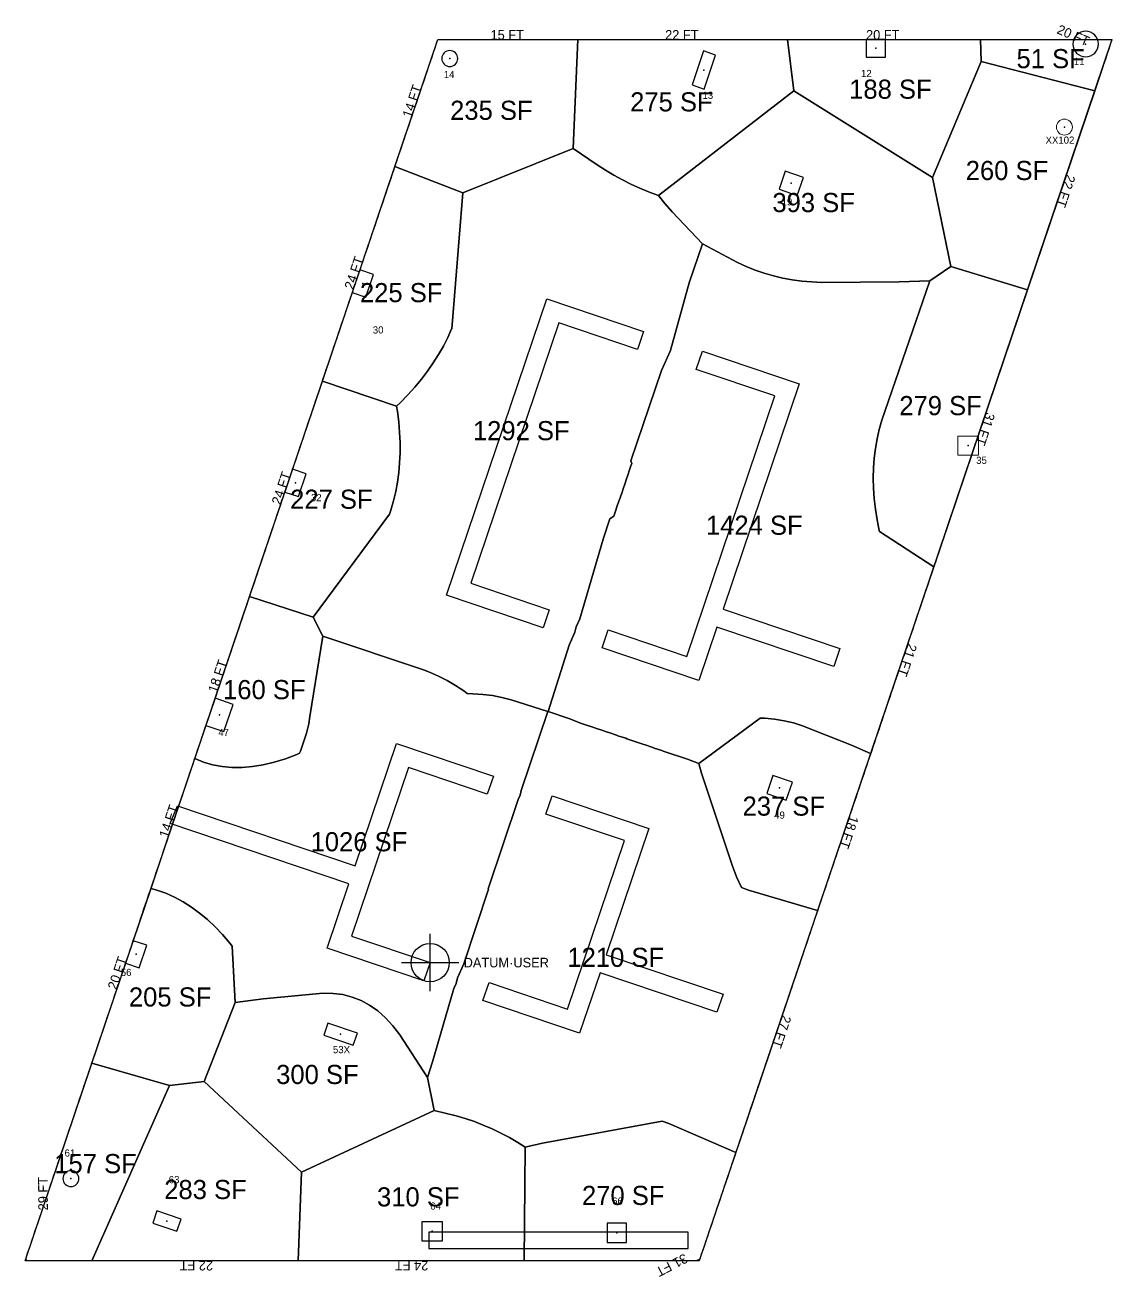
# Model space of a CAD drawing. Header units: metres. Extents: x 29 to 12657, y -13 to 49076.
# Drawn here: x 10664 to 12027, y 24039 to 25609 of the extents above; entities that cross this region are included whole.
import ezdxf
from ezdxf.enums import TextEntityAlignment as Align

# ---------------------------------------------------------------- set-up
doc = ezdxf.new("R2010")
doc.units = ezdxf.units.M
for name, color, linetype in [('BEAM', 2, 'Continuous'), ('FLOOR_8_AREA_LABELS', 3, 'Continuous'), ('FLOOR_8_BOUNDARY', 5, 'Continuous'), ('FLOOR_8_COLUMNS', 7, 'Continuous'), ('FLOOR_8_DATUM', 4, 'Continuous'), ('FLOOR_8_FASCADE_COLUMNS', 30, 'Continuous'), ('FLOOR_8_FASCADE_WALLS', 4, 'Continuous'), ('FLOOR_8_LARGE_TRIBUTARY', 6, 'Continuous'), ('FLOOR_8_TRIBUTARY_COL_0', 2, 'Continuous'), ('FLOOR_8_TRIBUTARY_COL_1', 2, 'Continuous'), ('FLOOR_8_TRIBUTARY_COL_10', 2, 'Continuous'), ('FLOOR_8_TRIBUTARY_COL_11', 2, 'Continuous'), ('FLOOR_8_TRIBUTARY_COL_12', 2, 'Continuous'), ('FLOOR_8_TRIBUTARY_COL_13', 2, 'Continuous'), ('FLOOR_8_TRIBUTARY_COL_14', 2, 'Continuous'), ('FLOOR_8_TRIBUTARY_COL_15', 2, 'Continuous'), ('FLOOR_8_TRIBUTARY_COL_16', 2, 'Continuous'), ('FLOOR_8_TRIBUTARY_COL_2', 2, 'Continuous'), ('FLOOR_8_TRIBUTARY_COL_3', 2, 'Continuous'), ('FLOOR_8_TRIBUTARY_COL_4', 2, 'Continuous'), ('FLOOR_8_TRIBUTARY_COL_5', 2, 'Continuous'), ('FLOOR_8_TRIBUTARY_COL_6', 2, 'Continuous'), ('FLOOR_8_TRIBUTARY_COL_7', 2, 'Continuous'), ('FLOOR_8_TRIBUTARY_COL_8', 2, 'Continuous'), ('FLOOR_8_TRIBUTARY_COL_9', 2, 'Continuous'), ('FLOOR_8_WALL_TRIBUTARY_33', 1, 'Continuous'), ('FLOOR_8_WALL_TRIBUTARY_34', 1, 'Continuous'), ('FLOOR_8_WALL_TRIBUTARY_35', 1, 'Continuous'), ('FLOOR_8_WALL_TRIBUTARY_36', 1, 'Continuous'), ('SLAB-RESIDENTIAL', 6, 'Continuous'), ('WALL', 4, 'Continuous')]:
    doc.layers.add(name, color=color, linetype=linetype)
doc.layers.add('COL-IDEN', color=171, linetype='Continuous', lineweight=30)
doc.layers.add('COLS', color=52, linetype='Continuous', lineweight=20)

msp = doc.modelspace()

# ---------------------------------------------------------------- linework, layer by layer
at = {"layer": 'BEAM'}
msp.add_lwpolyline([(11495.6, 24094.9), (11170.5, 24094.9), (11170.5, 24074.6), (11495.6, 24074.6)], close=True, dxfattribs=at)
at = {"layer": 'COLS', "lineweight": 30}
for points in [[(12010.2, 25585.2, 0.414214), (11994.2, 25601.2, 0.414214), (11978.2, 25585.2, 0.414214), (11994.2, 25569.2, 0.414214)], [(11206.6, 25567, 0.414214), (11196.6, 25577, 0.414214), (11186.6, 25567, 0.414214), (11196.6, 25557, 0.414214)], [(10731.5, 24162.2, 0.414214), (10721.5, 24172.2, 0.414214), (10711.5, 24162.2, 0.414214), (10721.5, 24152.2, 0.414214)]]:
    msp.add_lwpolyline(points, format="xyb", close=True, dxfattribs=at)
at = {"layer": 'COLS'}
for points in [[(11982.6, 25596.2), (11982, 25595.5)], [(11984.6, 25597.9), (11984, 25597.5)], [(11986.7, 25599.3), (11986.2, 25599.1)], [(12002.2, 25599.1), (12001.7, 25599.3)], [(12004.5, 25597.5), (12003.9, 25597.9)], [(12006.4, 25595.5), (12005.8, 25596.2)], [(11979.6, 25591.7), (11979.2, 25590.7)], [(11980.9, 25594.1), (11980.4, 25593.2)], [(12008, 25593.2), (12007.5, 25594.1)], [(12009.2, 25590.7), (12008.8, 25591.7)], [(11833.9, 25069.5), (11859.9, 25069.5), (11859.9, 25093.5), (11833.9, 25093.5)], [(11829.7, 25080.4), (11829.7, 25080.4), (11829.7, 25080.3)]]:
    msp.add_lwpolyline(points, close=True, dxfattribs=at)
at = {"layer": 'COLS', "lineweight": 30}
for points in [[(11719.1, 25568.9), (11743.1, 25568.9), (11743.1, 25590.9), (11719.1, 25590.9)], [(11500.5, 25533.9), (11515.7, 25528.7), (11530.1, 25571.4), (11514.9, 25576.5)], [(11617.5, 25425.7), (11609.8, 25403), (11632.5, 25395.3), (11640.2, 25418)], [(11074.2, 25273.4), (11091.3, 25267.7), (11100.9, 25296.1), (11083.8, 25301.8)], [(10989.7, 25023.3), (11006.7, 25017.6), (11016.3, 25046), (10999.3, 25051.8)], [(10890.7, 24730.6), (10913.4, 24722.9), (10925, 24757), (10902.2, 24764.7)], [(11594.1, 24645.1), (11618.7, 24636.7), (11626.4, 24659.5), (11601.8, 24667.8)], [(10816.5, 24454.9), (10799.4, 24460.6), (10789.8, 24432.2), (10806.9, 24426.4)], [(11075.6, 24329.7), (11080.7, 24344.8), (11043.8, 24357.3), (11038.6, 24342.1)], [(10854.4, 24096.2), (10859.6, 24111.3), (10829.3, 24121.6), (10824.1, 24106.4)], [(11187.5, 24108.1), (11161.5, 24108.1), (11161.5, 24084.1), (11187.5, 24084.1)], [(11418.2, 24106.1), (11394.2, 24106.1), (11394.2, 24082.1), (11418.2, 24082.1)]]:
    msp.add_lwpolyline(points, close=True, dxfattribs=at)
at = {"layer": 'COLS'}
msp.add_circle((11967.5, 25481), 10, dxfattribs=at)
at = {"layer": 'FLOOR_8_BOUNDARY'}
msp.add_lwpolyline([(11181.7, 25590.7), (12027.2, 25590.7), (11509.4, 24059), (10663.9, 24059), (11181.7, 25590.7)], close=True, dxfattribs=at)
at = {"layer": 'FLOOR_8_COLUMNS'}
for p in [(11731.1, 25579.9), (11994.2, 25585.2), (11196.6, 25567), (11515.3, 25552.6), (11967.5, 25481), (11625, 25410.5), (11087.5, 25284.8), (11846.9, 25081.5), (11003, 25034.7), (10907.8, 24743.8), (11610.2, 24652.3), (10803.1, 24443.5), (11059.7, 24343.5), (10721.5, 24162.2), (10841.9, 24108.9), (11174.5, 24096.1), (11406.2, 24094.1)]:
    msp.add_point(p, dxfattribs=at)
at = {"layer": 'FLOOR_8_DATUM'}
for p, q in [((11172, 24397.1), (11172, 24469.1)), ((11136, 24433.1), (11208, 24433.1))]:
    msp.add_line(p, q, dxfattribs=at)
msp.add_circle((11172, 24433.1), 24, dxfattribs=at)
at = {"layer": 'FLOOR_8_FASCADE_COLUMNS'}
for points in [[(11128.3, 25432.7), (11130.2, 25438.3), (11132.1, 25444), (11134, 25449.7), (11135.9, 25455.4), (11137.9, 25461.1), (11139.8, 25466.8), (11141.7, 25472.5), (11143.6, 25478.1), (11145.5, 25483.8), (11147.5, 25489.5), (11149.4, 25495.2), (11151.3, 25500.9), (11153.2, 25506.6), (11155.2, 25512.2), (11157.1, 25517.9), (11159, 25523.6), (11160.9, 25529.3), (11162.8, 25535), (11164.8, 25540.7), (11166.7, 25546.3), (11168.6, 25552), (11170.5, 25557.7), (11172.4, 25563.4), (11174.4, 25569.1), (11176.3, 25574.8), (11178.2, 25580.4), (11180.1, 25586.1), (11181.7, 25590.7)], [(11181.7, 25590.7), (11187.7, 25590.7), (11193.7, 25590.7), (11199.7, 25590.7), (11205.7, 25590.7), (11211.7, 25590.7), (11217.7, 25590.7), (11223.7, 25590.7), (11229.7, 25590.7), (11235.7, 25590.7), (11241.7, 25590.7), (11247.7, 25590.7), (11253.7, 25590.7), (11259.7, 25590.7), (11265.7, 25590.7), (11271.7, 25590.7), (11277.7, 25590.7), (11283.7, 25590.7), (11289.7, 25590.7), (11295.7, 25590.7), (11301.7, 25590.7), (11307.7, 25590.7), (11313.7, 25590.7), (11319.7, 25590.7), (11325.7, 25590.7), (11331.7, 25590.7), (11337.7, 25590.7), (11343.7, 25590.7), (11349.7, 25590.7), (11355.7, 25590.7)], [(11355.7, 25590.7), (11361.7, 25590.7), (11367.7, 25590.7), (11373.7, 25590.7), (11379.7, 25590.7), (11385.7, 25590.7), (11391.7, 25590.7), (11397.7, 25590.7), (11403.7, 25590.7), (11409.7, 25590.7), (11415.7, 25590.7), (11421.7, 25590.7), (11427.7, 25590.7), (11433.7, 25590.7), (11439.7, 25590.7), (11445.7, 25590.7), (11451.7, 25590.7), (11457.7, 25590.7), (11463.7, 25590.7), (11469.7, 25590.7), (11475.7, 25590.7), (11481.7, 25590.7), (11487.7, 25590.7), (11493.7, 25590.7), (11499.7, 25590.7), (11505.7, 25590.7), (11511.7, 25590.7), (11517.7, 25590.7), (11523.7, 25590.7), (11529.7, 25590.7), (11535.7, 25590.7), (11541.7, 25590.7), (11547.7, 25590.7), (11553.7, 25590.7), (11559.7, 25590.7), (11565.7, 25590.7), (11571.7, 25590.7), (11577.7, 25590.7), (11583.7, 25590.7), (11589.7, 25590.7), (11595.7, 25590.7), (11601.7, 25590.7), (11607.7, 25590.7), (11613.7, 25590.7), (11619.7, 25590.7)], [(11619.7, 25590.7), (11625.7, 25590.7), (11631.7, 25590.7), (11637.7, 25590.7), (11643.7, 25590.7), (11649.7, 25590.7), (11655.7, 25590.7), (11661.7, 25590.7), (11667.7, 25590.7), (11673.7, 25590.7), (11679.7, 25590.7), (11685.7, 25590.7), (11691.7, 25590.7), (11697.7, 25590.7), (11703.7, 25590.7), (11709.7, 25590.7), (11715.7, 25590.7), (11721.7, 25590.7), (11727.7, 25590.7), (11733.7, 25590.7), (11739.7, 25590.7), (11745.7, 25590.7), (11751.7, 25590.7), (11757.7, 25590.7), (11763.7, 25590.7), (11769.7, 25590.7), (11775.7, 25590.7), (11781.7, 25590.7), (11787.7, 25590.7), (11793.7, 25590.7), (11799.7, 25590.7), (11805.7, 25590.7), (11811.7, 25590.7), (11817.7, 25590.7), (11823.7, 25590.7), (11829.7, 25590.7), (11835.7, 25590.7), (11841.7, 25590.7), (11847.7, 25590.7), (11853.7, 25590.7), (11859.7, 25590.7)], [(11859.7, 25590.7), (11865.7, 25590.7), (11871.7, 25590.7), (11877.7, 25590.7), (11883.7, 25590.7), (11889.7, 25590.7), (11895.7, 25590.7), (11901.7, 25590.7), (11907.7, 25590.7), (11913.7, 25590.7), (11919.7, 25590.7), (11925.7, 25590.7), (11931.7, 25590.7), (11937.7, 25590.7), (11943.7, 25590.7), (11949.7, 25590.7), (11955.7, 25590.7), (11961.7, 25590.7), (11967.7, 25590.7), (11973.7, 25590.7), (11979.7, 25590.7), (11985.7, 25590.7), (11991.7, 25590.7), (11997.7, 25590.7), (12003.7, 25590.7), (12009.7, 25590.7), (12015.7, 25590.7), (12021.7, 25590.7), (12027, 25590.3), (12025.1, 25584.6), (12023.2, 25578.9), (12021.3, 25573.2), (12019.3, 25567.5), (12017.4, 25561.8), (12015.5, 25556.2), (12013.6, 25550.5), (12011.7, 25544.8), (12009.7, 25539.1), (12007.8, 25533.4), (12005.9, 25527.7)], [(12005.9, 25527.7), (12004, 25522), (12002.1, 25516.4), (12000.1, 25510.7), (11998.2, 25505), (11996.3, 25499.3), (11994.4, 25493.6), (11992.5, 25487.9), (11990.5, 25482.3), (11988.6, 25476.6), (11986.7, 25470.9), (11984.8, 25465.2), (11982.8, 25459.5), (11980.9, 25453.8), (11979, 25448.2), (11977.1, 25442.5), (11975.2, 25436.8), (11973.2, 25431.1), (11971.3, 25425.4), (11969.4, 25419.7), (11967.5, 25414.1), (11965.6, 25408.4), (11963.6, 25402.7), (11961.7, 25397), (11959.8, 25391.3), (11957.9, 25385.6), (11955.9, 25379.9), (11954, 25374.3), (11952.1, 25368.6), (11950.2, 25362.9), (11948.3, 25357.2), (11946.3, 25351.5), (11944.4, 25345.8), (11942.5, 25340.2), (11940.6, 25334.5), (11938.7, 25328.8), (11936.7, 25323.1), (11934.8, 25317.4), (11932.9, 25311.7), (11931, 25306.1), (11929, 25300.4), (11927.1, 25294.7), (11925.2, 25289), (11923.3, 25283.3), (11921.4, 25277.6)], [(11036, 25159.8), (11037.9, 25165.5), (11039.9, 25171.2), (11041.8, 25176.9), (11043.7, 25182.6), (11045.6, 25188.3), (11047.6, 25193.9), (11049.5, 25199.6), (11051.4, 25205.3), (11053.3, 25211), (11055.2, 25216.7), (11057.2, 25222.4), (11059.1, 25228), (11061, 25233.7), (11062.9, 25239.4), (11064.8, 25245.1), (11066.8, 25250.8), (11068.7, 25256.5), (11070.6, 25262.1), (11072.5, 25267.8), (11074.5, 25273.5), (11076.4, 25279.2), (11078.3, 25284.9), (11080.2, 25290.6), (11082.1, 25296.2), (11084.1, 25301.9), (11086, 25307.6), (11087.9, 25313.3), (11089.8, 25319), (11091.7, 25324.7), (11093.7, 25330.4), (11095.6, 25336), (11097.5, 25341.7), (11099.4, 25347.4), (11101.4, 25353.1), (11103.3, 25358.8), (11105.2, 25364.5), (11107.1, 25370.1), (11109, 25375.8), (11111, 25381.5), (11112.9, 25387.2), (11114.8, 25392.9), (11116.7, 25398.6), (11118.6, 25404.2), (11120.6, 25409.9), (11122.5, 25415.6), (11124.4, 25421.3), (11126.3, 25427), (11128.3, 25432.7)], [(11921.4, 25277.6), (11919.4, 25272), (11917.5, 25266.3), (11915.6, 25260.6), (11913.7, 25254.9), (11911.8, 25249.2), (11909.8, 25243.5), (11907.9, 25237.8), (11906, 25232.2), (11904.1, 25226.5), (11902.1, 25220.8), (11900.2, 25215.1), (11898.3, 25209.4), (11896.4, 25203.7), (11894.5, 25198.1), (11892.5, 25192.4), (11890.6, 25186.7), (11888.7, 25181), (11886.8, 25175.3), (11884.9, 25169.6), (11882.9, 25164), (11881, 25158.3), (11879.1, 25152.6), (11877.2, 25146.9), (11875.3, 25141.2), (11873.3, 25135.5), (11871.4, 25129.8), (11869.5, 25124.2), (11867.6, 25118.5), (11865.6, 25112.8), (11863.7, 25107.1), (11861.8, 25101.4), (11859.9, 25095.7), (11858, 25090.1), (11856, 25084.4), (11854.1, 25078.7), (11852.2, 25073), (11850.3, 25067.3), (11848.4, 25061.6), (11846.4, 25056), (11844.5, 25050.3), (11842.6, 25044.6), (11840.7, 25038.9), (11838.7, 25033.2), (11836.8, 25027.5), (11834.9, 25021.9), (11833, 25016.2), (11831.1, 25010.5), (11829.1, 25004.8), (11827.2, 24999.1), (11825.3, 24993.4), (11823.4, 24987.7), (11821.5, 24982.1), (11819.5, 24976.4), (11817.6, 24970.7), (11815.7, 24965), (11813.8, 24959.3), (11811.8, 24953.6), (11809.9, 24948), (11808, 24942.3), (11806.1, 24936.6), (11804.2, 24930.9)], [(10945.7, 24892.7), (10947.6, 24898.4), (10949.6, 24904.1), (10951.5, 24909.7), (10953.4, 24915.4), (10955.3, 24921.1), (10957.3, 24926.8), (10959.2, 24932.5), (10961.1, 24938.2), (10963, 24943.8), (10964.9, 24949.5), (10966.9, 24955.2), (10968.8, 24960.9), (10970.7, 24966.6), (10972.6, 24972.3), (10974.5, 24977.9), (10976.5, 24983.6), (10978.4, 24989.3), (10980.3, 24995), (10982.2, 25000.7), (10984.2, 25006.4), (10986.1, 25012), (10988, 25017.7), (10989.9, 25023.4), (10991.8, 25029.1), (10993.8, 25034.8), (10995.7, 25040.5), (10997.6, 25046.2), (10999.5, 25051.8), (11001.4, 25057.5), (11003.4, 25063.2), (11005.3, 25068.9), (11007.2, 25074.6), (11009.1, 25080.3), (11011.1, 25085.9), (11013, 25091.6), (11014.9, 25097.3), (11016.8, 25103), (11018.7, 25108.7), (11020.7, 25114.4), (11022.6, 25120), (11024.5, 25125.7), (11026.4, 25131.4), (11028.3, 25137.1), (11030.3, 25142.8), (11032.2, 25148.5), (11034.1, 25154.1), (11036, 25159.8)], [(10876.6, 24688.1), (10878.5, 24693.7), (10880.4, 24699.4), (10882.3, 24705.1), (10884.2, 24710.8), (10886.2, 24716.5), (10888.1, 24722.2), (10890, 24727.8), (10891.9, 24733.5), (10893.8, 24739.2), (10895.8, 24744.9), (10897.7, 24750.6), (10899.6, 24756.3), (10901.5, 24761.9), (10903.5, 24767.6), (10905.4, 24773.3), (10907.3, 24779), (10909.2, 24784.7), (10911.1, 24790.4), (10913.1, 24796.1), (10915, 24801.7), (10916.9, 24807.4), (10918.8, 24813.1), (10920.7, 24818.8), (10922.7, 24824.5), (10924.6, 24830.2), (10926.5, 24835.8), (10928.4, 24841.5), (10930.4, 24847.2), (10932.3, 24852.9), (10934.2, 24858.6), (10936.1, 24864.3), (10938, 24869.9), (10940, 24875.6), (10941.9, 24881.3), (10943.8, 24887), (10945.7, 24892.7)], [(11725.4, 24697.9), (11723.5, 24692.2), (11721.5, 24686.5), (11719.6, 24680.8), (11717.7, 24675.1), (11715.8, 24669.4), (11713.9, 24663.8), (11711.9, 24658.1), (11710, 24652.4), (11708.1, 24646.7), (11706.2, 24641), (11704.3, 24635.3), (11702.3, 24629.7), (11700.4, 24624), (11698.5, 24618.3), (11696.6, 24612.6), (11694.6, 24606.9), (11692.7, 24601.2), (11690.8, 24595.5), (11688.9, 24589.9), (11687, 24584.2), (11685, 24578.5), (11683.1, 24572.8), (11681.2, 24567.1), (11679.3, 24561.4), (11677.4, 24555.8), (11675.4, 24550.1), (11673.5, 24544.4), (11671.6, 24538.7), (11669.7, 24533), (11667.7, 24527.3), (11665.8, 24521.7), (11663.9, 24516), (11662, 24510.3), (11660.1, 24504.6), (11658.1, 24498.9)], [(10747.8, 24307.2), (10749.7, 24312.9), (10751.7, 24318.6), (10753.6, 24324.3), (10755.5, 24330), (10757.4, 24335.6), (10759.3, 24341.3), (10761.3, 24347), (10763.2, 24352.7), (10765.1, 24358.4), (10767, 24364.1), (10769, 24369.8), (10770.9, 24375.4), (10772.8, 24381.1), (10774.7, 24386.8), (10776.6, 24392.5), (10778.6, 24398.2), (10780.5, 24403.9), (10782.4, 24409.5), (10784.3, 24415.2), (10786.2, 24420.9), (10788.2, 24426.6), (10790.1, 24432.3), (10792, 24438), (10793.9, 24443.6), (10795.9, 24449.3), (10797.8, 24455), (10799.7, 24460.7), (10801.6, 24466.4), (10803.5, 24472.1), (10805.5, 24477.7), (10807.4, 24483.4), (10809.3, 24489.1), (10811.2, 24494.8), (10813.1, 24500.5), (10815.1, 24506.2), (10817, 24511.9), (10818.9, 24517.5), (10820.8, 24523.2), (10822.8, 24528.9)], [(10749.8, 24059), (10743.8, 24059), (10737.8, 24059), (10731.8, 24059), (10725.8, 24059), (10719.8, 24059), (10713.8, 24059), (10707.8, 24059), (10701.8, 24059), (10695.8, 24059), (10689.8, 24059), (10683.8, 24059), (10677.8, 24059), (10671.8, 24059), (10665.8, 24059), (10665.2, 24062.8), (10667.1, 24068.5), (10669, 24074.2), (10671, 24079.9), (10672.9, 24085.5), (10674.8, 24091.2), (10676.7, 24096.9), (10678.6, 24102.6), (10680.6, 24108.3), (10682.5, 24114), (10684.4, 24119.7), (10686.3, 24125.3), (10688.3, 24131), (10690.2, 24136.7), (10692.1, 24142.4), (10694, 24148.1), (10695.9, 24153.8), (10697.9, 24159.4), (10699.8, 24165.1), (10701.7, 24170.8), (10703.6, 24176.5), (10705.5, 24182.2), (10707.5, 24187.9), (10709.4, 24193.5), (10711.3, 24199.2), (10713.2, 24204.9), (10715.2, 24210.6), (10717.1, 24216.3), (10719, 24222), (10720.9, 24227.7), (10722.8, 24233.3), (10724.8, 24239), (10726.7, 24244.7), (10728.6, 24250.4), (10730.5, 24256.1), (10732.4, 24261.8), (10734.4, 24267.4), (10736.3, 24273.1), (10738.2, 24278.8), (10740.1, 24284.5), (10742.1, 24290.2), (10744, 24295.9), (10745.9, 24301.5), (10747.8, 24307.2)], [(11556.3, 24197.7), (11554.4, 24192), (11552.5, 24186.3), (11550.5, 24180.6), (11548.6, 24174.9), (11546.7, 24169.2), (11544.8, 24163.6), (11542.9, 24157.9), (11540.9, 24152.2), (11539, 24146.5), (11537.1, 24140.8), (11535.2, 24135.1), (11533.3, 24129.5), (11531.3, 24123.8), (11529.4, 24118.1), (11527.5, 24112.4), (11525.6, 24106.7), (11523.7, 24101), (11521.7, 24095.4), (11519.8, 24089.7), (11517.9, 24084), (11516, 24078.3), (11514, 24072.6), (11512.1, 24066.9), (11510.2, 24061.2), (11505.8, 24059), (11499.8, 24059), (11493.8, 24059), (11487.8, 24059), (11481.8, 24059), (11475.8, 24059), (11469.8, 24059), (11463.8, 24059), (11457.8, 24059), (11451.8, 24059), (11445.8, 24059), (11439.8, 24059), (11433.8, 24059), (11427.8, 24059), (11421.8, 24059), (11415.8, 24059), (11409.8, 24059), (11403.8, 24059), (11397.8, 24059), (11391.8, 24059), (11385.8, 24059), (11379.8, 24059), (11373.8, 24059), (11367.8, 24059), (11361.8, 24059), (11355.8, 24059), (11349.8, 24059), (11343.8, 24059), (11337.8, 24059), (11331.8, 24059), (11325.8, 24059), (11319.8, 24059), (11313.8, 24059), (11307.8, 24059), (11301.8, 24059), (11295.8, 24059), (11289.8, 24059)], [(11007.8, 24059), (11001.8, 24059), (10995.8, 24059), (10989.8, 24059), (10983.8, 24059), (10977.8, 24059), (10971.8, 24059), (10965.8, 24059), (10959.8, 24059), (10953.8, 24059), (10947.8, 24059), (10941.8, 24059), (10935.8, 24059), (10929.8, 24059), (10923.8, 24059), (10917.8, 24059), (10911.8, 24059), (10905.8, 24059), (10899.8, 24059), (10893.8, 24059), (10887.8, 24059), (10881.8, 24059), (10875.8, 24059), (10869.8, 24059), (10863.8, 24059), (10857.8, 24059), (10851.8, 24059), (10845.8, 24059), (10839.8, 24059), (10833.8, 24059), (10827.8, 24059), (10821.8, 24059), (10815.8, 24059), (10809.8, 24059), (10803.8, 24059), (10797.8, 24059), (10791.8, 24059), (10785.8, 24059), (10779.8, 24059), (10773.8, 24059), (10767.8, 24059), (10761.8, 24059), (10755.8, 24059), (10749.8, 24059)], [(11289.8, 24059), (11283.8, 24059), (11277.8, 24059), (11271.8, 24059), (11265.8, 24059), (11259.8, 24059), (11253.8, 24059), (11247.8, 24059), (11241.8, 24059), (11235.8, 24059), (11229.8, 24059), (11223.8, 24059), (11217.8, 24059), (11211.8, 24059), (11205.8, 24059), (11199.8, 24059), (11193.8, 24059), (11187.8, 24059), (11181.8, 24059), (11175.8, 24059), (11169.8, 24059), (11163.8, 24059), (11157.8, 24059), (11151.8, 24059), (11145.8, 24059), (11139.8, 24059), (11133.8, 24059), (11127.8, 24059), (11121.8, 24059), (11115.8, 24059), (11109.8, 24059), (11103.8, 24059), (11097.8, 24059), (11091.8, 24059), (11085.8, 24059), (11079.8, 24059), (11073.8, 24059), (11067.8, 24059), (11061.8, 24059), (11055.8, 24059), (11049.8, 24059), (11043.8, 24059), (11037.8, 24059), (11031.8, 24059), (11025.8, 24059), (11019.8, 24059), (11013.8, 24059), (11007.8, 24059)]]:
    msp.add_lwpolyline(points, dxfattribs=at)
at = {"layer": 'FLOOR_8_FASCADE_WALLS'}
for points in [[(11804.2, 24930.9), (11802.2, 24925.2), (11800.3, 24919.5), (11798.4, 24913.9), (11796.5, 24908.2), (11794.6, 24902.5), (11792.6, 24896.8), (11790.7, 24891.1), (11788.8, 24885.4), (11786.9, 24879.8), (11784.9, 24874.1), (11783, 24868.4), (11781.1, 24862.7), (11779.2, 24857), (11777.3, 24851.3), (11775.3, 24845.6), (11773.4, 24840), (11771.5, 24834.3), (11769.6, 24828.6), (11767.7, 24822.9), (11765.7, 24817.2), (11763.8, 24811.5), (11761.9, 24805.9), (11760, 24800.2), (11758.1, 24794.5), (11756.1, 24788.8), (11754.2, 24783.1), (11752.3, 24777.4), (11750.4, 24771.8), (11748.4, 24766.1), (11746.5, 24760.4), (11744.6, 24754.7), (11742.7, 24749), (11740.8, 24743.3), (11738.8, 24737.6), (11736.9, 24732), (11735, 24726.3), (11733.1, 24720.6), (11731.2, 24714.9), (11729.2, 24709.2), (11727.3, 24703.5), (11725.4, 24697.9)], [(10822.8, 24528.9), (10824.7, 24534.6), (10826.6, 24540.3), (10828.5, 24546), (10830.4, 24551.6), (10832.4, 24557.3), (10834.3, 24563), (10836.2, 24568.7), (10838.1, 24574.4), (10840, 24580.1), (10842, 24585.7), (10843.9, 24591.4), (10845.8, 24597.1), (10847.7, 24602.8), (10849.7, 24608.5), (10851.6, 24614.2), (10853.5, 24619.8), (10855.4, 24625.5), (10857.3, 24631.2), (10859.3, 24636.9), (10861.2, 24642.6), (10863.1, 24648.3), (10865, 24654), (10866.9, 24659.6), (10868.9, 24665.3), (10870.8, 24671), (10872.7, 24676.7), (10874.6, 24682.4), (10876.6, 24688.1)], [(11658.1, 24498.9), (11656.2, 24493.2), (11654.3, 24487.6), (11652.4, 24481.9), (11650.5, 24476.2), (11648.5, 24470.5), (11646.6, 24464.8), (11644.7, 24459.1), (11642.8, 24453.4), (11640.9, 24447.8), (11638.9, 24442.1), (11637, 24436.4), (11635.1, 24430.7), (11633.2, 24425), (11631.2, 24419.3), (11629.3, 24413.7), (11627.4, 24408), (11625.5, 24402.3), (11623.6, 24396.6), (11621.6, 24390.9), (11619.7, 24385.2), (11617.8, 24379.6), (11615.9, 24373.9), (11614, 24368.2), (11612, 24362.5), (11610.1, 24356.8), (11608.2, 24351.1), (11606.3, 24345.4), (11604.3, 24339.8), (11602.4, 24334.1), (11600.5, 24328.4), (11598.6, 24322.7), (11596.7, 24317), (11594.7, 24311.3), (11592.8, 24305.7), (11590.9, 24300), (11589, 24294.3), (11587.1, 24288.6), (11585.1, 24282.9), (11583.2, 24277.2), (11581.3, 24271.6), (11579.4, 24265.9), (11577.4, 24260.2), (11575.5, 24254.5), (11573.6, 24248.8), (11571.7, 24243.1), (11569.8, 24237.5), (11567.8, 24231.8), (11565.9, 24226.1), (11564, 24220.4), (11562.1, 24214.7), (11560.2, 24209), (11558.2, 24203.3), (11556.3, 24197.7)]]:
    msp.add_lwpolyline(points, dxfattribs=at)
at = {"layer": 'FLOOR_8_LARGE_TRIBUTARY'}
for points in [[(11351.2, 25454.3), (11213, 25398.4), (11127.8, 25431.4), (11181.7, 25590.7), (11357.4, 25590.7), (11351.2, 25454.3)], [(11628.2, 25526.4), (11458.3, 25395.2), (11457.2, 25395.5), (11446, 25399.8), (11434.9, 25404.4), (11423.9, 25409.4), (11413.1, 25414.8), (11402.4, 25420.7), (11391.8, 25426.9), (11381.4, 25433.5), (11351.2, 25454.3), (11357.4, 25590.7), (11620.1, 25590.7), (11628.2, 25526.4)], [(11863, 25563.3), (11802, 25417.6), (11628.2, 25526.4), (11620.1, 25590.7), (11862.5, 25590.7), (11863, 25563.3)], [(11863, 25563.3), (11862.5, 25590.7), (12027.2, 25590.7), (12005.6, 25526.7), (11863, 25563.3)], [(11825, 25306), (11802, 25417.6), (11863, 25563.3), (12005.6, 25526.7), (11921.2, 25277), (11825, 25306)], [(11458.3, 25395.2), (11628.2, 25526.4), (11802, 25417.6), (11825, 25306), (11798.9, 25288.4), (11760.3, 25287.1), (11663.1, 25286.3), (11650.6, 25286.8), (11638.3, 25287.8), (11626.1, 25289.4), (11614.2, 25291.6), (11602.5, 25294.4), (11591, 25297.8), (11579.6, 25301.7), (11568.5, 25306.3), (11557.6, 25311.4), (11513.7, 25334.6), (11475.6, 25374.8), (11466.4, 25385.2), (11458.3, 25395.2)], [(11218.6, 24770.5), (11214.1, 24773.9), (11203.7, 24780.8), (11193.2, 24787), (11182.4, 24792.5), (11171.3, 24797.3), (11163.5, 24800.2), (11037.6, 24842.7), (11025.1, 24866.4), (11121, 24995.5), (11122.7, 25000.5), (11126, 25012.1), (11128.8, 25023.8), (11131, 25035.7), (11132.6, 25047.8), (11133.7, 25060.1), (11134.3, 25072.6), (11134.3, 25085.3), (11133.7, 25098.1), (11132.6, 25111.2), (11131, 25124.4), (11129.9, 25131.1), (11134.8, 25135.8), (11144.2, 25145.3), (11152.9, 25155), (11161.2, 25164.9), (11168.9, 25174.9), (11176, 25185.2), (11182.6, 25195.6), (11188.6, 25206.3), (11194.1, 25217.1), (11199, 25228.1), (11199.1, 25228.2), (11213, 25398.4), (11351.2, 25454.3), (11381.4, 25433.5), (11391.8, 25426.9), (11402.4, 25420.7), (11413.1, 25414.8), (11423.9, 25409.4), (11434.9, 25404.4), (11446, 25399.8), (11457.2, 25395.5), (11458.3, 25395.2), (11466.4, 25385.2), (11475.6, 25374.8), (11513.7, 25334.6), (11497.1, 25285.6), (11473.8, 25202.7), (11473.5, 25200.7), (11462, 25175.6), (11423.8, 25062.4), (11424.8, 25059.3), (11423.8, 25056), (11422.1, 25051.3), (11419.9, 25044.6), (11418.2, 25040), (11416.1, 25033.3), (11414.4, 25028.6), (11412.3, 25021.9), (11410.6, 25017.2), (11408.4, 25010.5), (11406.7, 25005.9), (11404.6, 24999.2), (11402.9, 24994.5), (11402.4, 24992.9), (11397.5, 24989.5), (11389, 24964.3), (11359.7, 24864.2), (11355.3, 24854.3), (11353.5, 24847.5), (11346.2, 24831.1), (11320.1, 24748.1), (11319.7, 24748.1), (11273.7, 24762.8), (11262, 24765.7), (11250.1, 24768), (11237.9, 24769.5), (11225.6, 24770.4), (11218.6, 24770.5)], [(11213, 25398.4), (11199.1, 25228.2), (11199, 25228.1), (11194.1, 25217.1), (11188.6, 25206.3), (11182.6, 25195.6), (11176, 25185.2), (11168.9, 25174.9), (11161.2, 25164.9), (11152.9, 25155), (11144.2, 25145.3), (11134.8, 25135.8), (11129.9, 25131.1), (11036.9, 25162.5), (11127.8, 25431.4), (11213, 25398.4)], [(11441.6, 24706.1), (11440, 24706.7), (11430.2, 24709.9), (11428.6, 24710.6), (11418.9, 24713.8), (11417.3, 24714.4), (11407.5, 24717.6), (11405.9, 24718.3), (11396.1, 24721.5), (11394.5, 24722.1), (11384.8, 24725.3), (11383.2, 24725.9), (11373.4, 24729.1), (11371.8, 24729.8), (11362, 24733), (11345.8, 24739.4), (11320.1, 24748.1), (11346.2, 24831.1), (11353.5, 24847.5), (11355.3, 24854.3), (11359.7, 24864.2), (11389, 24964.3), (11397.5, 24989.5), (11402.4, 24992.9), (11402.9, 24994.5), (11404.6, 24999.2), (11406.7, 25005.9), (11408.4, 25010.5), (11410.6, 25017.2), (11412.3, 25021.9), (11414.4, 25028.6), (11416.1, 25033.3), (11418.2, 25040), (11419.9, 25044.6), (11422.1, 25051.3), (11423.8, 25056), (11424.8, 25059.3), (11423.8, 25062.4), (11462, 25175.6), (11473.5, 25200.7), (11473.8, 25202.7), (11497.1, 25285.6), (11513.7, 25334.6), (11557.6, 25311.4), (11568.5, 25306.3), (11579.6, 25301.7), (11591, 25297.8), (11602.5, 25294.4), (11614.2, 25291.6), (11626.1, 25289.4), (11638.3, 25287.8), (11650.6, 25286.8), (11663.1, 25286.3), (11760.3, 25287.1), (11798.9, 25288.4), (11738.5, 25113.3), (11735.2, 25101.7), (11732.5, 25090), (11730.4, 25078), (11728.9, 25065.8), (11728, 25053.5), (11727.7, 25040.9), (11728, 25028.1), (11728.9, 25015.1), (11730.5, 25002), (11732.6, 24988.6), (11735.3, 24975), (11735.6, 24973.7), (11803.6, 24929.3), (11775.9, 24847.3), (11756.3, 24789.3), (11724.5, 24695.2), (11700.7, 24705.8), (11639.1, 24730.1), (11627.7, 24733.7), (11616, 24736.5), (11604, 24738.5), (11591.7, 24739.6), (11586, 24739.7), (11508.9, 24683), (11494.9, 24688.4), (11464.3, 24698.4), (11462.7, 24699), (11453, 24702.2), (11451.4, 24702.9), (11441.6, 24706.1)], [(11735.6, 24973.7), (11735.3, 24975), (11732.6, 24988.6), (11730.5, 25002), (11728.9, 25015.1), (11728, 25028.1), (11727.7, 25040.9), (11728, 25053.5), (11728.9, 25065.8), (11730.4, 25078), (11732.5, 25090), (11735.2, 25101.7), (11738.5, 25113.3), (11798.9, 25288.4), (11825, 25306), (11921.2, 25277), (11803.6, 24929.3), (11735.6, 24973.7)], [(11129.9, 25131.1), (11131, 25124.4), (11132.6, 25111.2), (11133.7, 25098.1), (11134.3, 25085.3), (11134.3, 25072.6), (11133.7, 25060.1), (11132.6, 25047.8), (11131, 25035.7), (11128.8, 25023.8), (11126, 25012.1), (11122.7, 25000.5), (11121, 24995.5), (11025.1, 24866.4), (10945.6, 24892.4), (11036.9, 25162.5), (11129.9, 25131.1)], [(11025.1, 24866.4), (11037.6, 24842.7), (11021.3, 24741.6), (11019.7, 24732.7), (11016.8, 24721), (11013.3, 24709.5), (11009.3, 24698.2), (11008.1, 24695.6), (11004.9, 24694.1), (10990.4, 24688.7), (10976.3, 24684.4), (10962.5, 24681.1), (10949.1, 24679), (10936.1, 24677.9), (10923.4, 24677.9), (10911.1, 24679.1), (10899.2, 24681.3), (10887.7, 24684.6), (10876.8, 24688.9), (10945.6, 24892.4), (11025.1, 24866.4)], [(10920.7, 24457.6), (10911.6, 24468.2), (10902.2, 24478), (10892.6, 24487), (10882.7, 24495.2), (10872.5, 24502.6), (10862.1, 24509.2), (10851.4, 24515), (10840.4, 24520), (10829.1, 24524.1), (10821.9, 24526.2), (10850.3, 24610.3), (10853.2, 24618.9), (10856.8, 24629.8), (10876.8, 24688.9), (10887.7, 24684.6), (10899.2, 24681.3), (10911.1, 24679.1), (10923.4, 24677.9), (10936.1, 24677.9), (10949.1, 24679), (10962.5, 24681.1), (10976.3, 24684.4), (10990.4, 24688.7), (11004.9, 24694.1), (11008.1, 24695.6), (11009.3, 24698.2), (11013.3, 24709.5), (11016.8, 24721), (11019.7, 24732.7), (11021.3, 24741.6), (11037.6, 24842.7), (11163.5, 24800.2), (11171.3, 24797.3), (11182.4, 24792.5), (11193.2, 24787), (11203.7, 24780.8), (11214.1, 24773.9), (11218.6, 24770.5), (11225.6, 24770.4), (11237.9, 24769.5), (11250.1, 24768), (11262, 24765.7), (11273.7, 24762.8), (11319.7, 24748.1), (11286.2, 24648.9), (11285.1, 24642.9), (11282.3, 24637.5), (11244.6, 24525.8), (11245, 24525.4), (11214.3, 24431.5), (11206.5, 24414.2), (11204.5, 24406.8), (11201.7, 24400.6), (11175.1, 24308.5), (11168.5, 24289.1), (11134.1, 24342.3), (11125.3, 24353.7), (11116, 24363.8), (11106.3, 24372.4), (11096, 24379.7), (11085.3, 24385.5), (11074.2, 24389.9), (11062.5, 24392.9), (11050.4, 24394.5), (11037.8, 24394.7), (10962.5, 24387.7), (10927.3, 24382.9), (10923.7, 24453.7), (10920.7, 24457.6)], [(11271.4, 24213.6), (11260.7, 24219.3), (11249.8, 24224.5), (11238.7, 24229.3), (11227.5, 24233.6), (11216.1, 24237.5), (11204.6, 24240.9), (11177.2, 24247.7), (11168.5, 24289.1), (11175.1, 24308.5), (11201.7, 24400.6), (11204.5, 24406.8), (11206.5, 24414.2), (11214.3, 24431.5), (11245, 24525.4), (11244.6, 24525.8), (11282.3, 24637.5), (11285.1, 24642.9), (11286.2, 24648.9), (11319.7, 24748.1), (11320.1, 24748.1), (11345.8, 24739.4), (11362, 24733), (11371.8, 24729.8), (11373.4, 24729.1), (11383.2, 24725.9), (11384.8, 24725.3), (11394.5, 24722.1), (11396.1, 24721.5), (11405.9, 24718.3), (11407.5, 24717.6), (11417.3, 24714.4), (11418.9, 24713.8), (11428.6, 24710.6), (11430.2, 24709.9), (11440, 24706.7), (11441.6, 24706.1), (11451.4, 24702.9), (11453, 24702.2), (11462.7, 24699), (11464.3, 24698.4), (11494.9, 24688.4), (11508.9, 24683), (11512.4, 24670.5), (11550.7, 24555.3), (11556.4, 24540.7), (11562.5, 24527.1), (11571.2, 24524.1), (11658, 24498.4), (11636, 24433.5), (11610, 24356.6), (11577.5, 24260.3), (11555.4, 24195.1), (11471.5, 24231.1), (11462.9, 24234.4), (11313.1, 24206.5), (11292.8, 24201.9), (11291.3, 24201.5), (11282, 24207.4), (11271.4, 24213.6)], [(11562.5, 24527.1), (11556.4, 24540.7), (11550.7, 24555.3), (11512.4, 24670.5), (11508.9, 24683), (11586, 24739.7), (11591.7, 24739.6), (11604, 24738.5), (11616, 24736.5), (11627.7, 24733.7), (11639.1, 24730.1), (11700.7, 24705.8), (11724.5, 24695.2), (11658, 24498.4), (11571.2, 24524.1), (11562.5, 24527.1)], [(10829.1, 24524.1), (10840.4, 24520), (10851.4, 24515), (10862.1, 24509.2), (10872.5, 24502.6), (10882.7, 24495.2), (10892.6, 24487), (10902.2, 24478), (10911.6, 24468.2), (10920.7, 24457.6), (10923.7, 24453.7), (10927.3, 24382.9), (10888.6, 24283.8), (10845.2, 24278.8), (10747.8, 24307.1), (10821.9, 24526.2), (10829.1, 24524.1)], [(10962.5, 24387.7), (11037.8, 24394.7), (11050.4, 24394.5), (11062.5, 24392.9), (11074.2, 24389.9), (11085.3, 24385.5), (11096, 24379.7), (11106.3, 24372.4), (11116, 24363.8), (11125.3, 24353.7), (11134.1, 24342.3), (11168.5, 24289.1), (11177.2, 24247.7), (11010.8, 24170.4), (10888.6, 24283.8), (10927.3, 24382.9), (10962.5, 24387.7)], [(10845.2, 24278.8), (10747.8, 24059), (10663.9, 24059), (10747.8, 24307.1), (10845.2, 24278.8)], [(10845.2, 24278.8), (10888.6, 24283.8), (11010.8, 24170.4), (11006.5, 24059), (10747.8, 24059), (10845.2, 24278.8)], [(11010.8, 24170.4), (11177.2, 24247.7), (11204.6, 24240.9), (11216.1, 24237.5), (11227.5, 24233.6), (11238.7, 24229.3), (11249.8, 24224.5), (11260.7, 24219.3), (11271.4, 24213.6), (11282, 24207.4), (11291.3, 24201.5), (11290, 24059), (11006.5, 24059), (11010.8, 24170.4)], [(11291.3, 24201.5), (11292.8, 24201.9), (11313.1, 24206.5), (11462.9, 24234.4), (11471.5, 24231.1), (11555.4, 24195.1), (11509.4, 24059), (11290, 24059), (11291.3, 24201.5)]]:
    msp.add_lwpolyline(points, close=True, dxfattribs=at)
at = {"layer": 'FLOOR_8_TRIBUTARY_COL_0'}
msp.add_lwpolyline([(10845.2, 24278.8), (10888.6, 24283.8), (11010.8, 24170.4), (11006.5, 24059), (10747.8, 24059), (10845.2, 24278.8)], close=True, dxfattribs=at)
at = {"layer": 'FLOOR_8_TRIBUTARY_COL_1'}
msp.add_lwpolyline([(10962.5, 24387.7), (11037.8, 24394.7), (11050.4, 24394.5), (11062.5, 24392.9), (11074.2, 24389.9), (11085.3, 24385.5), (11096, 24379.7), (11106.3, 24372.4), (11116, 24363.8), (11125.3, 24353.7), (11134.1, 24342.3), (11168.5, 24289.1), (11177.2, 24247.7), (11010.8, 24170.4), (10888.6, 24283.8), (10927.3, 24382.9), (10962.5, 24387.7)], close=True, dxfattribs=at)
at = {"layer": 'FLOOR_8_TRIBUTARY_COL_10'}
msp.add_lwpolyline([(11213, 25398.4), (11199.1, 25228.2), (11199, 25228.1), (11194.1, 25217.1), (11188.6, 25206.3), (11182.6, 25195.6), (11176, 25185.2), (11168.9, 25174.9), (11161.2, 25164.9), (11152.9, 25155), (11144.2, 25145.3), (11134.8, 25135.8), (11129.9, 25131.1), (11036.9, 25162.5), (11127.8, 25431.4), (11213, 25398.4)], close=True, dxfattribs=at)
at = {"layer": 'FLOOR_8_TRIBUTARY_COL_11'}
msp.add_lwpolyline([(11129.9, 25131.1), (11131, 25124.4), (11132.6, 25111.2), (11133.7, 25098.1), (11134.3, 25085.3), (11134.3, 25072.6), (11133.7, 25060.1), (11132.6, 25047.8), (11131, 25035.7), (11128.8, 25023.8), (11126, 25012.1), (11122.7, 25000.5), (11121, 24995.5), (11025.1, 24866.4), (10945.6, 24892.4), (11036.9, 25162.5), (11129.9, 25131.1)], close=True, dxfattribs=at)
at = {"layer": 'FLOOR_8_TRIBUTARY_COL_12'}
msp.add_lwpolyline([(11351.2, 25454.3), (11213, 25398.4), (11127.8, 25431.4), (11181.7, 25590.7), (11357.4, 25590.7), (11351.2, 25454.3)], close=True, dxfattribs=at)
at = {"layer": 'FLOOR_8_TRIBUTARY_COL_13'}
msp.add_lwpolyline([(11863, 25563.3), (11862.5, 25590.7), (12027.2, 25590.7), (12005.6, 25526.7), (11863, 25563.3)], close=True, dxfattribs=at)
at = {"layer": 'FLOOR_8_TRIBUTARY_COL_14'}
msp.add_lwpolyline([(10845.2, 24278.8), (10747.8, 24059), (10663.9, 24059), (10747.8, 24307.1), (10845.2, 24278.8)], close=True, dxfattribs=at)
at = {"layer": 'FLOOR_8_TRIBUTARY_COL_15'}
msp.add_lwpolyline([(11735.6, 24973.7), (11735.3, 24975), (11732.6, 24988.6), (11730.5, 25002), (11728.9, 25015.1), (11728, 25028.1), (11727.7, 25040.9), (11728, 25053.5), (11728.9, 25065.8), (11730.4, 25078), (11732.5, 25090), (11735.2, 25101.7), (11738.5, 25113.3), (11798.9, 25288.4), (11825, 25306), (11921.2, 25277), (11803.6, 24929.3), (11735.6, 24973.7)], close=True, dxfattribs=at)
at = {"layer": 'FLOOR_8_TRIBUTARY_COL_16'}
msp.add_lwpolyline([(11825, 25306), (11802, 25417.6), (11863, 25563.3), (12005.6, 25526.7), (11921.2, 25277), (11825, 25306)], close=True, dxfattribs=at)
at = {"layer": 'FLOOR_8_TRIBUTARY_COL_2'}
msp.add_lwpolyline([(11010.8, 24170.4), (11177.2, 24247.7), (11204.6, 24240.9), (11216.1, 24237.5), (11227.5, 24233.6), (11238.7, 24229.3), (11249.8, 24224.5), (11260.7, 24219.3), (11271.4, 24213.6), (11282, 24207.4), (11291.3, 24201.5), (11290, 24059), (11006.5, 24059), (11010.8, 24170.4)], close=True, dxfattribs=at)
at = {"layer": 'FLOOR_8_TRIBUTARY_COL_3'}
msp.add_lwpolyline([(11291.3, 24201.5), (11292.8, 24201.9), (11313.1, 24206.5), (11462.9, 24234.4), (11471.5, 24231.1), (11555.4, 24195.1), (11509.4, 24059), (11290, 24059), (11291.3, 24201.5)], close=True, dxfattribs=at)
at = {"layer": 'FLOOR_8_TRIBUTARY_COL_4'}
msp.add_lwpolyline([(11458.3, 25395.2), (11628.2, 25526.4), (11802, 25417.6), (11825, 25306), (11798.9, 25288.4), (11760.3, 25287.1), (11663.1, 25286.3), (11650.6, 25286.8), (11638.3, 25287.8), (11626.1, 25289.4), (11614.2, 25291.6), (11602.5, 25294.4), (11591, 25297.8), (11579.6, 25301.7), (11568.5, 25306.3), (11557.6, 25311.4), (11513.7, 25334.6), (11475.6, 25374.8), (11466.4, 25385.2), (11458.3, 25395.2)], close=True, dxfattribs=at)
at = {"layer": 'FLOOR_8_TRIBUTARY_COL_5'}
msp.add_lwpolyline([(11562.5, 24527.1), (11556.4, 24540.7), (11550.7, 24555.3), (11512.4, 24670.5), (11508.9, 24683), (11586, 24739.7), (11591.7, 24739.6), (11604, 24738.5), (11616, 24736.5), (11627.7, 24733.7), (11639.1, 24730.1), (11700.7, 24705.8), (11724.5, 24695.2), (11658, 24498.4), (11571.2, 24524.1), (11562.5, 24527.1)], close=True, dxfattribs=at)
at = {"layer": 'FLOOR_8_TRIBUTARY_COL_6'}
msp.add_lwpolyline([(11863, 25563.3), (11802, 25417.6), (11628.2, 25526.4), (11620.1, 25590.7), (11862.5, 25590.7), (11863, 25563.3)], close=True, dxfattribs=at)
at = {"layer": 'FLOOR_8_TRIBUTARY_COL_7'}
msp.add_lwpolyline([(11628.2, 25526.4), (11458.3, 25395.2), (11457.2, 25395.5), (11446, 25399.8), (11434.9, 25404.4), (11423.9, 25409.4), (11413.1, 25414.8), (11402.4, 25420.7), (11391.8, 25426.9), (11381.4, 25433.5), (11351.2, 25454.3), (11357.4, 25590.7), (11620.1, 25590.7), (11628.2, 25526.4)], close=True, dxfattribs=at)
at = {"layer": 'FLOOR_8_TRIBUTARY_COL_8'}
msp.add_lwpolyline([(10829.1, 24524.1), (10840.4, 24520), (10851.4, 24515), (10862.1, 24509.2), (10872.5, 24502.6), (10882.7, 24495.2), (10892.6, 24487), (10902.2, 24478), (10911.6, 24468.2), (10920.7, 24457.6), (10923.7, 24453.7), (10927.3, 24382.9), (10888.6, 24283.8), (10845.2, 24278.8), (10747.8, 24307.1), (10821.9, 24526.2), (10829.1, 24524.1)], close=True, dxfattribs=at)
at = {"layer": 'FLOOR_8_TRIBUTARY_COL_9'}
msp.add_lwpolyline([(11025.1, 24866.4), (11037.6, 24842.7), (11021.3, 24741.6), (11019.7, 24732.7), (11016.8, 24721), (11013.3, 24709.5), (11009.3, 24698.2), (11008.1, 24695.6), (11004.9, 24694.1), (10990.4, 24688.7), (10976.3, 24684.4), (10962.5, 24681.1), (10949.1, 24679), (10936.1, 24677.9), (10923.4, 24677.9), (10911.1, 24679.1), (10899.2, 24681.3), (10887.7, 24684.6), (10876.8, 24688.9), (10945.6, 24892.4), (11025.1, 24866.4)], close=True, dxfattribs=at)
at = {"layer": 'FLOOR_8_WALL_TRIBUTARY_33'}
msp.add_lwpolyline([(11441.6, 24706.1), (11440, 24706.7), (11430.2, 24709.9), (11428.6, 24710.6), (11418.9, 24713.8), (11417.3, 24714.4), (11407.5, 24717.6), (11405.9, 24718.3), (11396.1, 24721.5), (11394.5, 24722.1), (11384.8, 24725.3), (11383.2, 24725.9), (11373.4, 24729.1), (11371.8, 24729.8), (11362, 24733), (11345.8, 24739.4), (11320.1, 24748.1), (11346.2, 24831.1), (11353.5, 24847.5), (11355.3, 24854.3), (11359.7, 24864.2), (11389, 24964.3), (11397.5, 24989.5), (11402.4, 24992.9), (11402.9, 24994.5), (11404.6, 24999.2), (11406.7, 25005.9), (11408.4, 25010.5), (11410.6, 25017.2), (11412.3, 25021.9), (11414.4, 25028.6), (11416.1, 25033.3), (11418.2, 25040), (11419.9, 25044.6), (11422.1, 25051.3), (11423.8, 25056), (11424.8, 25059.3), (11423.8, 25062.4), (11462, 25175.6), (11473.5, 25200.7), (11473.8, 25202.7), (11497.1, 25285.6), (11513.7, 25334.6), (11557.6, 25311.4), (11568.5, 25306.3), (11579.6, 25301.7), (11591, 25297.8), (11602.5, 25294.4), (11614.2, 25291.6), (11626.1, 25289.4), (11638.3, 25287.8), (11650.6, 25286.8), (11663.1, 25286.3), (11760.3, 25287.1), (11798.9, 25288.4), (11738.5, 25113.3), (11735.2, 25101.7), (11732.5, 25090), (11730.4, 25078), (11728.9, 25065.8), (11728, 25053.5), (11727.7, 25040.9), (11728, 25028.1), (11728.9, 25015.1), (11730.5, 25002), (11732.6, 24988.6), (11735.3, 24975), (11735.6, 24973.7), (11803.6, 24929.3), (11775.9, 24847.3), (11756.3, 24789.3), (11724.5, 24695.2), (11700.7, 24705.8), (11639.1, 24730.1), (11627.7, 24733.7), (11616, 24736.5), (11604, 24738.5), (11591.7, 24739.6), (11586, 24739.7), (11508.9, 24683), (11494.9, 24688.4), (11464.3, 24698.4), (11462.7, 24699), (11453, 24702.2), (11451.4, 24702.9), (11441.6, 24706.1)], close=True, dxfattribs=at)
at = {"layer": 'FLOOR_8_WALL_TRIBUTARY_34'}
msp.add_lwpolyline([(11218.6, 24770.5), (11214.1, 24773.9), (11203.7, 24780.8), (11193.2, 24787), (11182.4, 24792.5), (11171.3, 24797.3), (11163.5, 24800.2), (11037.6, 24842.7), (11025.1, 24866.4), (11121, 24995.5), (11122.7, 25000.5), (11126, 25012.1), (11128.8, 25023.8), (11131, 25035.7), (11132.6, 25047.8), (11133.7, 25060.1), (11134.3, 25072.6), (11134.3, 25085.3), (11133.7, 25098.1), (11132.6, 25111.2), (11131, 25124.4), (11129.9, 25131.1), (11134.8, 25135.8), (11144.2, 25145.3), (11152.9, 25155), (11161.2, 25164.9), (11168.9, 25174.9), (11176, 25185.2), (11182.6, 25195.6), (11188.6, 25206.3), (11194.1, 25217.1), (11199, 25228.1), (11199.1, 25228.2), (11213, 25398.4), (11351.2, 25454.3), (11381.4, 25433.5), (11391.8, 25426.9), (11402.4, 25420.7), (11413.1, 25414.8), (11423.9, 25409.4), (11434.9, 25404.4), (11446, 25399.8), (11457.2, 25395.5), (11458.3, 25395.2), (11466.4, 25385.2), (11475.6, 25374.8), (11513.7, 25334.6), (11497.1, 25285.6), (11473.8, 25202.7), (11473.5, 25200.7), (11462, 25175.6), (11423.8, 25062.4), (11424.8, 25059.3), (11423.8, 25056), (11422.1, 25051.3), (11419.9, 25044.6), (11418.2, 25040), (11416.1, 25033.3), (11414.4, 25028.6), (11412.3, 25021.9), (11410.6, 25017.2), (11408.4, 25010.5), (11406.7, 25005.9), (11404.6, 24999.2), (11402.9, 24994.5), (11402.4, 24992.9), (11397.5, 24989.5), (11389, 24964.3), (11359.7, 24864.2), (11355.3, 24854.3), (11353.5, 24847.5), (11346.2, 24831.1), (11320.1, 24748.1), (11319.7, 24748.1), (11273.7, 24762.8), (11262, 24765.7), (11250.1, 24768), (11237.9, 24769.5), (11225.6, 24770.4), (11218.6, 24770.5)], close=True, dxfattribs=at)
at = {"layer": 'FLOOR_8_WALL_TRIBUTARY_35'}
msp.add_lwpolyline([(11271.4, 24213.6), (11260.7, 24219.3), (11249.8, 24224.5), (11238.7, 24229.3), (11227.5, 24233.6), (11216.1, 24237.5), (11204.6, 24240.9), (11177.2, 24247.7), (11168.5, 24289.1), (11175.1, 24308.5), (11201.7, 24400.6), (11204.5, 24406.8), (11206.5, 24414.2), (11214.3, 24431.5), (11245, 24525.4), (11244.6, 24525.8), (11282.3, 24637.5), (11285.1, 24642.9), (11286.2, 24648.9), (11319.7, 24748.1), (11320.1, 24748.1), (11345.8, 24739.4), (11362, 24733), (11371.8, 24729.8), (11373.4, 24729.1), (11383.2, 24725.9), (11384.8, 24725.3), (11394.5, 24722.1), (11396.1, 24721.5), (11405.9, 24718.3), (11407.5, 24717.6), (11417.3, 24714.4), (11418.9, 24713.8), (11428.6, 24710.6), (11430.2, 24709.9), (11440, 24706.7), (11441.6, 24706.1), (11451.4, 24702.9), (11453, 24702.2), (11462.7, 24699), (11464.3, 24698.4), (11494.9, 24688.4), (11508.9, 24683), (11512.4, 24670.5), (11550.7, 24555.3), (11556.4, 24540.7), (11562.5, 24527.1), (11571.2, 24524.1), (11658, 24498.4), (11636, 24433.5), (11610, 24356.6), (11577.5, 24260.3), (11555.4, 24195.1), (11471.5, 24231.1), (11462.9, 24234.4), (11313.1, 24206.5), (11292.8, 24201.9), (11291.3, 24201.5), (11282, 24207.4), (11271.4, 24213.6)], close=True, dxfattribs=at)
at = {"layer": 'FLOOR_8_WALL_TRIBUTARY_36'}
msp.add_lwpolyline([(10920.7, 24457.6), (10911.6, 24468.2), (10902.2, 24478), (10892.6, 24487), (10882.7, 24495.2), (10872.5, 24502.6), (10862.1, 24509.2), (10851.4, 24515), (10840.4, 24520), (10829.1, 24524.1), (10821.9, 24526.2), (10850.3, 24610.3), (10853.2, 24618.9), (10856.8, 24629.8), (10876.8, 24688.9), (10887.7, 24684.6), (10899.2, 24681.3), (10911.1, 24679.1), (10923.4, 24677.9), (10936.1, 24677.9), (10949.1, 24679), (10962.5, 24681.1), (10976.3, 24684.4), (10990.4, 24688.7), (11004.9, 24694.1), (11008.1, 24695.6), (11009.3, 24698.2), (11013.3, 24709.5), (11016.8, 24721), (11019.7, 24732.7), (11021.3, 24741.6), (11037.6, 24842.7), (11163.5, 24800.2), (11171.3, 24797.3), (11182.4, 24792.5), (11193.2, 24787), (11203.7, 24780.8), (11214.1, 24773.9), (11218.6, 24770.5), (11225.6, 24770.4), (11237.9, 24769.5), (11250.1, 24768), (11262, 24765.7), (11273.7, 24762.8), (11319.7, 24748.1), (11286.2, 24648.9), (11285.1, 24642.9), (11282.3, 24637.5), (11244.6, 24525.8), (11245, 24525.4), (11214.3, 24431.5), (11206.5, 24414.2), (11204.5, 24406.8), (11201.7, 24400.6), (11175.1, 24308.5), (11168.5, 24289.1), (11134.1, 24342.3), (11125.3, 24353.7), (11116, 24363.8), (11106.3, 24372.4), (11096, 24379.7), (11085.3, 24385.5), (11074.2, 24389.9), (11062.5, 24392.9), (11050.4, 24394.5), (11037.8, 24394.7), (10962.5, 24387.7), (10927.3, 24382.9), (10923.7, 24453.7), (10920.7, 24457.6)], close=True, dxfattribs=at)
at = {"layer": 'SLAB-RESIDENTIAL'}
msp.add_lwpolyline([(11181.7, 25590.7), (12027.2, 25590.7), (11509.4, 24059), (10663.9, 24059)], close=True, dxfattribs=at)
at = {"layer": 'WALL'}
for points in [[(11318.4, 25265.8), (11439.6, 25224.8), (11431.9, 25202.1), (11333.4, 25235.4), (11223, 24908.8), (11321.5, 24875.5), (11313.9, 24852.8), (11192.6, 24893.8)], [(11513.5, 25199.9), (11634.8, 25158.9), (11539.4, 24876.6), (11686, 24827.1), (11678.3, 24804.3), (11531.7, 24853.9), (11509, 24786.8), (11387.7, 24827.8), (11395.4, 24850.5), (11494, 24817.2), (11604.4, 25143.8), (11505.8, 25177.1)], [(11251.3, 24667), (11243.6, 24644.3), (11144.9, 24677.7), (11073.5, 24466.4), (11172, 24433.1), (11164.3, 24410.4), (11043, 24451.4), (11070.2, 24531.8), (10845.9, 24607.6), (10855.3, 24629.8), (11077.9, 24554.5), (11129.8, 24708.1)], [(11325, 24642.1), (11446.2, 24601.1), (11392.8, 24443), (11539.4, 24393.5), (11531.7, 24370.8), (11385.1, 24420.3), (11359.4, 24344.4), (11238.2, 24385.4), (11245.9, 24408.1), (11344.4, 24374.8), (11415.8, 24586.1), (11317.3, 24619.4)]]:
    msp.add_lwpolyline(points, close=True, dxfattribs=at)

# ---------------------------------------------------------------- texts
at = {"layer": 'COL-IDEN', "char_height": 9, "attachment_point": 1}
for s, insert, width in [('11', (11979.4, 25567.9), 16.968), ('14', (11189.1, 25551.5), 16.968), ('12', (11712.4, 25552.8), 16.968), ('13', (11513.6, 25525.4), 16.968), ('XX102', (11943.9, 25469.2), 16.968), ('19', (11612.8, 25391.9), 16.968), ('30', (11100.1, 25231.1), 16.968), ('35', (11856.9, 25067.6), 16.968), ('32', (11022.5, 25020.8), 16.968), ('47', (10906.3, 24726.2), 16.968), ('49', (11603.5, 24622.6), 16.968), ('56', (10784, 24425.3), 16.968), ('53X', (11050.1, 24328.5), 26.967), ('61', (10713.5, 24198.8), 16.968), ('63', (10844.1, 24165.4), 16.968), ('66', (11400.3, 24138.6), 16.968), ('64', (11172.2, 24132.3), 19.998)]:
    msp.add_mtext(s, dxfattribs=dict(at, insert=insert, width=width))
at = {"layer": 'FLOOR_8_AREA_LABELS'}
for s, p in [('51 SF', (11950.3, 25566.9)), ('188 SF', (11749.3, 25528.6)), ('275 SF', (11474.6, 25512.7)), ('235 SF', (11248.8, 25502.1)), ('260 SF', (11895.5, 25426.6)), ('393 SF', (11653, 25386.4)), ('225 SF', (11135.7, 25273.4)), ('279 SF', (11812.2, 25131.7)), ('1292 SF', (11286.3, 25100.3)), ('227 SF', (11048.1, 25014.3)), ('1424 SF', (11578.6, 24981.7)), ('160 SF', (10964, 24775.5)), ('237 SF', (11615.6, 24629.4)), ('1026 SF', (11082.7, 24584.7)), ('1210 SF', (11404.8, 24439.7)), ('205 SF', (10845.9, 24390)), ('300 SF', (11030.6, 24292.8)), ('157 SF', (10752.3, 24181)), ('283 SF', (10890.2, 24148.5)), ('310 SF', (11157.1, 24139.3)), ('270 SF', (11414.2, 24141.1))]:
    msp.add_text(s, height=24, dxfattribs=at).set_placement(p, align=Align.MIDDLE_CENTER)
at = {"layer": 'FLOOR_8_DATUM'}
msp.add_text('DATUM·USER', height=12, dxfattribs=at).set_placement((11214, 24427.1))
at = {"layer": 'FLOOR_8_FASCADE_COLUMNS'}
for s, p in [('15 FT', (11268.7, 25596.7)), ('22 FT', (11487.7, 25596.7)), ('20 FT', (11739.7, 25596.7))]:
    msp.add_text(s, height=12, dxfattribs=at).set_placement(p, align=Align.MIDDLE_CENTER)
for s, rotation, p in [('20 FT', -23.3077, (11978.7, 25596.2)), ('14 FT', 71.3229, (11149.3, 25513.6)), ('22 FT', -108.6761, (11969.3, 25400.8)), ('24 FT', 71.3229, (11076.5, 25298.2)), ('31 FT', -108.6761, (11868.4, 25102.3)), ('24 FT', 71.3229, (10985.2, 25028.2)), ('18 FT', 71.3229, (10905.5, 24792.3)), ('18 FT', -108.6761, (11697.4, 24596.5)), ('20 FT', 71.3229, (10779.6, 24420)), ('29 FT', 90.4659, (10686.4, 24143.3)), ('22 FT', 180, (10878.8, 24053)), ('24 FT', 180, (11148.8, 24053)), ('31 FT', -152.5038, (11475.1, 24053.6))]:
    msp.add_text(s, height=12, rotation=rotation, dxfattribs=at).set_placement(p, align=Align.MIDDLE_CENTER)
at = {"layer": 'FLOOR_8_FASCADE_WALLS'}
for s, rotation, p in [('21 FT', -108.6761, (11770.5, 24812.5)), ('14 FT', 71.3229, (10844, 24610.4)), ('27 FT', -108.6761, (11612.9, 24346.4))]:
    msp.add_text(s, height=12, rotation=rotation, dxfattribs=at).set_placement(p, align=Align.MIDDLE_CENTER)

doc.saveas('drawing.dxf')
